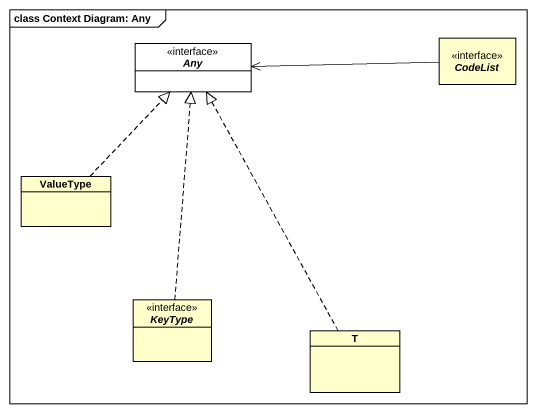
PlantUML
@startuml
mainframe class Context Diagram: Any
hide circle
hide empty members
interface Any #FFFFFF
interface CodeList
class ValueType
interface KeyType <<interface>>
class T
CodeList -left-> Any
ValueType .up.|> Any
KeyType .up.|> Any
T .up.|> Any
@enduml
